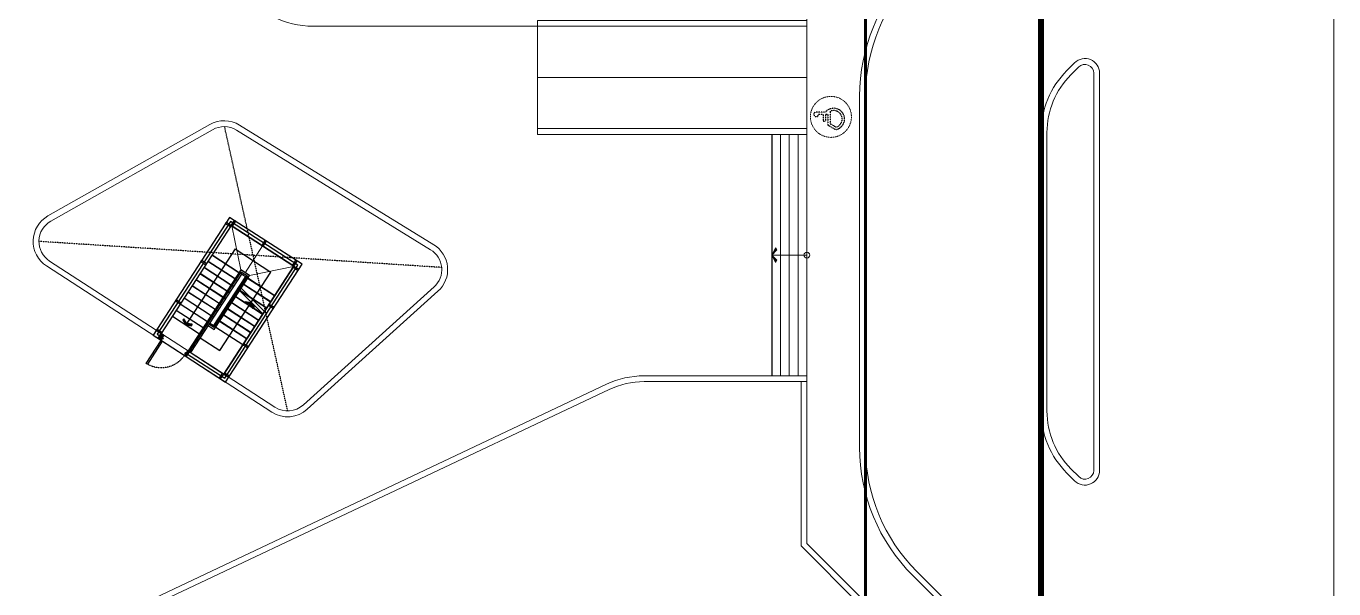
# Model space of a CAD drawing. Header units: millimetres. Extents: x 379264 to 1158416, y -283062 to 356890.
# Drawn here: x 1053551 to 1054445, y -5152 to -4767 of the extents above; entities that cross this region are included whole.
import ezdxf

# ---------------------------------------------------------------- set-up
doc = ezdxf.new("R2010")
doc.units = ezdxf.units.MM
for name, pattern in [('keyplan TANG 1$0$Core 1A$0$Hidden10.5', [1.5, 1, -0.5]), ('keyplan TANG 1$0$Hidden10.5', [1.5, 1, -0.5]), ('keyplan TANG 1$0$Hidden21', [3, 2, -1]), ('keyplan TANG 1$0$HTT Hidden 10.5', [1.5, 1, -0.5]), ('keyplan TANG 1$0$MB_Luoi truc$1$HTT Center', [13, 10, -1, 1, -1]), ('keyplan TANG 1$0$Ranh dat$0$HTT Divide', [18, 10, -2, 1, -2, 1, -2]), ('keyplan TANG 1$0$Ranh dat$0$HTT Hidden 21', [3, 2, -1]), ('keyplan TANG 1$0$WC Vphong$0$Hidden', [7.14375, 4.7625, -2.38125])]:
    doc.linetypes.add(name, pattern=pattern)
for name, color, linetype in [('CHI TIET THANG SAN VUON$0$DnW', 20, 'Continuous'), ('keyplan TANG 1$0$Curtain Line', 250, 'Continuous'), ('keyplan TANG 1$0$Door', 250, 'Continuous'), ('keyplan TANG 1$0$Glass', 250, 'Continuous'), ('keyplan TANG 1$0$Opening Hidden', 250, 'keyplan TANG 1$0$Core 1A$0$Hidden10.5'), ('keyplan TANG 1$0$Stair handrail', 250, 'Continuous'), ('keyplan TANG 1$0$Staircase', 250, 'Continuous'), ('keyplan TANG 1$0$Staircase Break', 250, 'Continuous'), ('keyplan TANG 1$0$Staircase Direction', 250, 'Continuous'), ('keyplan TANG 1$0$Staircase Hidden', 250, 'keyplan TANG 1$0$Hidden21'), ('keyplan TANG 1$0$Vat dung', 250, 'keyplan TANG 1$0$HTT Hidden 10.5')]:
    doc.layers.add(name, color=color, linetype=linetype)
for name, color, linetype, lineweight in [('keyplan TANG 1$0$Cau thang', 250, 'Continuous', 15), ('keyplan TANG 1$0$Hatch vat lieu', 250, 'Continuous', 5), ('keyplan TANG 1$0$MB_Luoi truc$1$Luoi Truc', 250, 'keyplan TANG 1$0$MB_Luoi truc$1$HTT Center', 9), ('keyplan TANG 1$0$Net cat Tuong', 250, 'Continuous', 40), ('keyplan TANG 1$0$Net Thay khac', 250, 'Continuous', 15), ('keyplan TANG 1$0$Net thay Tuong', 250, 'Continuous', 20), ('keyplan TANG 1$0$Ramp doc', 250, 'Continuous', 5), ('keyplan TANG 1$0$Ranh dat$0$CGXD', 250, 'keyplan TANG 1$0$Ranh dat$0$HTT Hidden 21', 40), ('keyplan TANG 1$0$Ranh dat$0$Ranh dat', 250, 'keyplan TANG 1$0$Ranh dat$0$HTT Divide', 40), ('keyplan TANG 1$0$Thiet bi Ve Sinh', 250, 'Continuous', 9)]:
    doc.layers.add(name, color=color, linetype=linetype, lineweight=lineweight)

# ---------------------------------------------------------------- blocks, each defined once
blk = doc.blocks.new('keyplan TANG 1$0$A_Tang Tret$0$HANDYCAPE SYMBOL')
for p, q in [((80, 180), (80, 260)), ((120, 140, 0), (120, 300)), ((-103, 100), (-181, -35)), ((-80, 60), (-138, -41)), ((80, 100), (-103, 100)), ((131, 60), (-80, 60)), ((-40, 140), (-40, 180)), ((80, 180), (-40, 180)), ((80, 140), (-40, 140)), ((80, 100), (80, 140))]:
    blk.add_line(p, q)
for centre, radius, start, end in [((80, 300), 40, 0, 270), ((0, 0), 184, 190.9429, 49.3987), ((0, 0), 144, 196.5602, 24.5532)]:
    blk.add_arc(centre, radius, start, end)
blk = doc.blocks.new('keyplan TANG 1$0$dsb')
at = {"layer": 'keyplan TANG 1$0$Thiet bi Ve Sinh', "linetype": 'keyplan TANG 1$0$WC Vphong$0$Hidden', "ltscale": 0.2}
blk.add_circle((41955, 29049), 700, dxfattribs=at)
at = {"layer": 'keyplan TANG 1$0$Vat dung', "extrusion": (0, 0, -1), "xscale": 2, "yscale": 2, "zscale": -2}
blk.add_blockref('keyplan TANG 1$0$A_Tang Tret$0$HANDYCAPE SYMBOL', (-42029, 28953), dxfattribs=at)
blk = doc.blocks.new('keyplan TANG 1$0$Door 1000-1')
at = {"color": 0, "linetype": 'ByBlock'}
blk.add_lwpolyline([(30, 100), (75, 100), (75, 1040), (30, 1040)], close=True, dxfattribs=at)
for points in [[(50, 55), (30, 55), (30, 100), (0, 100), (0, 0), (50, 0), (50, 55)], [(950, 55), (970, 55), (970, 100), (1000, 100), (1000, 0), (950, 0), (950, 55)]]:
    blk.add_lwpolyline(points, dxfattribs=at)
at = {"color": 0, "linetype": 'keyplan TANG 1$0$Hidden10.5'}
blk.add_arc((30, 100), 940, 0, 90, dxfattribs=at)
blk = doc.blocks.new('*U1442')
at = {"layer": 'keyplan TANG 1$0$Door'}
blk.add_blockref('keyplan TANG 1$0$Door 1000-1', (0, 0), dxfattribs=at)
blk = doc.blocks.new('keyplan TANG 1$0$Arrow 60')
at = {"linetype": 'ByBlock', "lineweight": -2}
h = blk.add_hatch(color=0, dxfattribs=at)
h.paths.add_polyline_path([(1.88, 0.94), (1.65, 1.38), (0, 0.56), (-1.65, 1.38), (-1.88, 0.94), (0, 0)], flags=17)
h.paths.add_polyline_path([(1.65, 1.38), (1.88, 0.94), (0, 0), (-1.88, 0.94), (-1.65, 1.38), (0, 0.56)])
blk.add_hatch(color=0, dxfattribs=at).paths.add_polyline_path([(1.65, 1.38), (1.88, 0.94), (0, 0), (-1.88, 0.94), (-1.65, 1.38), (0, 0.56)])
at = {"color": 0, "linetype": 'ByBlock', "lineweight": -2}
blk.add_lwpolyline([(1.65, 1.38), (1.88, 0.94), (0, 0), (-1.88, 0.94), (-1.65, 1.38), (0, 0.56)], close=True, dxfattribs=at)
blk = doc.blocks.new('keyplan TANG 1$0$A$C2EDF4948')
at = {"layer": 'keyplan TANG 1$0$Staircase'}
h = blk.add_hatch(dxfattribs=at)
h.set_pattern_fill('_USER', color=256, scale=250, angle=90, pattern_type=0)
h.set_pattern_definition([(134.5055, (1851.84, 1539.7), (178.296, 175.244), [])])
h.paths.add_polyline_path([(2565, 2241), (1139, 839), (1910, 54), (3336, 1456)])
h.paths.add_polyline_path([(3371, 1421), (1945, 19), (1980, -17), (3406, 1385)])
h.paths.add_polyline_path([(3511, 1278), (2085, -124), (2120, -160), (3546, 1242)])
h.paths.add_polyline_path([(3581, 1207), (2155, -195), (2926, -980), (4353, 422)])
at = {"layer": 'keyplan TANG 1$0$Curtain Line'}
for p, q in [((3245, 3189), (3263, 3207)), ((3385, 3047), (3245, 3189)), ((3281, 3224), (3263, 3207)), ((3421, 3082), (3281, 3224)), ((3421, 3082), (3563, 3222)), ((3456, 3046), (3599, 3186)), ((3563, 3222), (3581, 3204)), ((3599, 3186), (3581, 3204)), ((3385, 3047), (3403, 3064)), ((3421, 3082), (3403, 3064)), ((3421, 3082), (3438, 3064)), ((3456, 3046), (3438, 3064)), ((4297, 2190), (4440, 2331)), ((4332, 2155), (4475, 2295)), ((4440, 2331), (4457, 2313)), ((4475, 2295), (4457, 2313)), ((2140, 2103), (2157, 2120)), ((2280, 1960), (2140, 2103)), ((2175, 2138), (2157, 2120)), ((2315, 1995), (2175, 2138)), ((2280, 1960), (2298, 1978)), ((2315, 1995), (2298, 1978)), ((4297, 2190), (4315, 2173)), ((4332, 2155), (4315, 2173)), ((5173, 1299), (5316, 1439)), ((5208, 1263), (5351, 1403)), ((5316, 1439), (5333, 1421)), ((5351, 1403), (5333, 1421)), ((998, 981), (1016, 999)), ((1139, 839), (998, 981)), ((1034, 1016), (1016, 999)), ((1174, 874), (1034, 1016)), ((5173, 1299), (5191, 1281)), ((5173, 1228), (5191, 1246)), ((5313, 1086), (5173, 1228)), ((5208, 1263), (5191, 1281)), ((5208, 1263), (5191, 1246)), ((5349, 1121), (5208, 1263)), ((5313, 1086), (5331, 1103)), ((5349, 1121), (5331, 1103)), ((1139, 839), (1156, 856)), ((1174, 874), (1156, 856)), ((143, 140), (160, 158)), ((283, -2), (143, 140)), ((178, 175), (160, 158)), ((318, 33), (178, 175)), ((283, -2), (301, 15)), ((318, 33), (301, 15)), ((4067, 142), (4085, 159)), ((4207, -1), (4067, 142)), ((4103, 177), (4085, 159)), ((4243, 34), (4103, 177)), ((4207, -1), (4225, 17)), ((4243, 34), (4225, 17)), ((140, -143), (283, -2)), ((140, -143), (158, -160)), ((175, -178), (158, -160)), ((175, -178), (318, -38)), ((283, -2), (300, -20)), ((318, -38), (300, -20)), ((1120, -1140), (1263, -1000)), ((1120, -1140), (1138, -1158)), ((1156, -1176), (1138, -1158)), ((1156, -1176), (1298, -1035)), ((1263, -1000), (1281, -1018)), ((1298, -1035), (1281, -1018)), ((2926, -980), (2944, -962)), ((3066, -1123), (2926, -980)), ((2962, -945), (2944, -962)), ((3102, -1087), (2962, -945)), ((3066, -1123), (3084, -1105)), ((3102, -1087), (3084, -1105)), ((1857, -1889), (1999, -1749)), ((1892, -1924), (2034, -1784)), ((1893, -1926), (2035, -1785)), ((1999, -1749), (2017, -1766)), ((2034, -1784), (2017, -1766)), ((2035, -1785), (2053, -1803)), ((2106, -1786), (2088, -1804)), ((2246, -1929), (2106, -1786)), ((1857, -1889), (1874, -1907)), ((1892, -1924), (1874, -1907)), ((1893, -1926), (1910, -1943)), ((1928, -1961), (1910, -1943)), ((1928, -1961), (2070, -1821)), ((2070, -1821), (2053, -1803)), ((2070, -1821), (2088, -1804)), ((2211, -1964), (2070, -1821)), ((2211, -1964), (2228, -1946)), ((2246, -1929), (2228, -1946))]:
    blk.add_line(p, q, dxfattribs=at)
for points in [[(1156, -1176), (0, 0), (3423, 3365), (5491, 1261), (2068, -2104), (1857, -1889)], [(1298, -1035), (283, -2), (3421, 3082), (5208, 1263), (2070, -1821), (1999, -1749)]]:
    blk.add_lwpolyline(points, dxfattribs=at)
at = {"layer": 'keyplan TANG 1$0$Door'}
blk.add_line((1857, -1889), (1156, -1176), dxfattribs=at)
at = {"layer": 'keyplan TANG 1$0$Glass'}
blk.add_lwpolyline([(1227, -1106), (141, -1), (3422, 3223), (5350, 1262), (2069, -1962), (1928, -1819)], dxfattribs=at)
at = {"layer": 'keyplan TANG 1$0$Net cat Tuong'}
for p, q in [((1156, -1176), (1298, -1035)), ((1999, -1749), (1857, -1889))]:
    blk.add_line(p, q, dxfattribs=at)
at = {"layer": 'keyplan TANG 1$0$Net Thay khac'}
for points in [[(3406, 1525), (3406, 3067)], [(3530, 1401), (4315, 2173)], [(3406, 1385), (3406, 1455)], [(3459, 1331), (3494, 1366)], [(3511, 1278), (3581, 1278)], [(3652, 1278), (5194, 1278)]]:
    blk.add_lwpolyline(points, dxfattribs=at)
at = {"layer": 'keyplan TANG 1$0$Stair handrail'}
for points in [[(1264, -1001), (3582, 1277), (3407, 1456), (1909, -16), (2049, -159)], [(2014, -194), (1838, -16), (3407, 1526), (3653, 1277), (1299, -1037)]]:
    blk.add_lwpolyline(points, dxfattribs=at)
at = {"layer": 'keyplan TANG 1$0$Staircase'}
for p, q in [((3421, 3082), (283, -2)), ((5208, 1263), (3421, 3082)), ((3336, 1456), (2565, 2241)), ((2980, 1106), (2208, 1890)), ((3158, 1281), (2387, 2065)), ((2445, 580), (1674, 1364)), ((2623, 755), (1852, 1540)), ((3406, 1385), (1980, -17)), ((2801, 930), (2030, 1715)), ((3546, 1242), (3371, 1421)), ((3371, 1421), (3406, 1385)), ((3511, 1278), (1229, -965)), ((2088, 229), (1317, 1014)), ((2266, 405), (1495, 1189)), ((5208, 1263), (2070, -1821)), ((2871, 859), (2836, 895)), ((3050, 1034), (3015, 1070)), ((3190, 892), (3155, 927)), ((3228, 1210), (3193, 1245)), ((3368, 1067), (3333, 1103)), ((4174, 247), (3403, 1031)), ((3511, 1278), (3546, 1242)), ((4353, 422), (3581, 1207)), ((1910, 54), (1139, 839)), ((2515, 509), (2480, 544)), ((2693, 684), (2658, 720)), ((2833, 541), (2798, 577)), ((3639, -279), (2868, 506)), ((3011, 716), (2976, 752)), ((3818, -104), (3047, 681)), ((3996, 72), (3225, 856)), ((2085, -124), (1945, 19)), ((2158, 158), (2123, 194)), ((2298, 16), (2263, 51)), ((2336, 333), (2301, 369)), ((2477, 191), (2442, 226)), ((3283, -629), (2512, 155)), ((2655, 366), (2620, 402)), ((3461, -454), (2690, 330)), ((2748, -1155), (1977, -371)), ((2926, -980), (2155, -195)), ((3104, -805), (2333, -20)), ((2570, -1330), (1798, -546))]:
    blk.add_line(p, q, dxfattribs=at)
blk.add_lwpolyline([(1657, -545), (1096, 26), (3378, 2269)], dxfattribs=at)
at = {"layer": 'keyplan TANG 1$0$Staircase Break'}
for p, q in [((3122, 1106), (2103, 1787)), ((3050, 1034), (2030, 1715))]:
    blk.add_line(p, q, dxfattribs=at)
at = {"layer": 'keyplan TANG 1$0$Staircase Direction'}
for q in [(3378, 2269), (2184, -938)]:
    blk.add_line((4395, 1235), q, dxfattribs=at)
at = {"layer": 'keyplan TANG 1$0$Staircase Hidden'}
blk.add_line((1229, -965), (1124, -858), dxfattribs=at)
at = {"layer": 'keyplan TANG 1$0$Door', "rotation": 134.5054804266071}
blk.add_blockref('*U1442', (1928, -1819), dxfattribs=at)
at = {"layer": 'keyplan TANG 1$0$Staircase Direction'}
for p, xscale, yscale, zscale, rotation in [((2497, 1403), -100, 100, 100, 134.5054804266071), ((2184, -938), 99.99999999999999, 99.99999999999999, 99.99999999999999, 314.5054804266072)]:
    blk.add_blockref('keyplan TANG 1$0$Arrow 60', p, dxfattribs=dict(at, xscale=xscale, yscale=yscale, zscale=zscale, rotation=rotation))
blk = doc.blocks.new('keyplan TANG 1$0$A$Cfd327bcb')
at = {"layer": 'keyplan TANG 1$0$Cau thang', "xscale": -1, "rotation": 281.5305240343348}
blk.add_blockref('keyplan TANG 1$0$A$C2EDF4948', (79698, 58084), dxfattribs=at)
blk = doc.blocks.new('keyplan TANG 1')
at = {"layer": 'keyplan TANG 1$0$Cau thang'}
for points in [[(98352.6, 62174.6), (98483.3, 62429.7), (98530.6, 62350.9)], [(98352.6, 62174.6), (98483.3, 61919.4), (98530.6, 61998.3)]]:
    blk.add_hatch(color=256, dxfattribs=at).paths.add_polyline_path(points)
for points in [[(98352.1, 66299.9), (98352.6, 58049.9)], [(98652.1, 66299.9), (98652.6, 58049.9)], [(98952.1, 66300), (98952.6, 58049.9)], [(99252.1, 66300), (99252.6, 58050)], [(99552.1, 66300), (99552.6, 58050)], [(98352.6, 62174.6), (98483.3, 62429.7), (98530.6, 62350.9), (98352.6, 62174.6)], [(98352.6, 62174.6), (99552.4, 62175)], [(98352.6, 62174.6), (98483.3, 61919.4), (98530.6, 61998.3), (98352.6, 62174.6)]]:
    blk.add_lwpolyline(points, dxfattribs=at)
blk.add_circle((99552.3, 62175), 100, dxfattribs=at)
at = {"layer": 'keyplan TANG 1$0$Hatch vat lieu'}
for points in [[(31332.6, 66150, 0.4142136), (29532.7, 64350), (29532.7, 56321, 0.1989102), (31231.5, 52219.8), (35712.6, 47738.7, -0.1989309), (37528.5, 43354.2), (37527.6, 30734.4, -0.1988939), (35711.6, 26350.8), (31231.7, 21871, 0.1989147), (29533, 17769.7), (29533.2, -14000, 0.4142116), (33333.2, -17800), (105549.8, -17800, 0.4142149), (109349.8, -14000), (109349.6, 42637.1, 0.1989118), (107650.8, 46738.3), (103168.9, 51220.3, -0.1988939), (101352.9, 55603.9), (101352, 67603.4, -0.1989309), (103167.9, 71987.9)], [(99564.4, 57850), (93994.8, 57850, 0.1109671), (92797, 57580.8), (77380, 50284, 0.2899205), (76350, 48657), (76350, 29150)]]:
    blk.add_lwpolyline(points, format="xyb", dxfattribs=at)
blk.add_lwpolyline([(108837.3, 68606.4), (108572.2, 68341.2, 0.1989319), (107752.1, 66361.1), (107752.8, 56846.9, 0.198893), (108572.9, 54867.2), (108837.4, 54602.7, 0.6681794), (109349.5, 54814.8), (109349.5, 68394.3, 0.6681777)], format="xyb", close=True, dxfattribs=at)
at = {"layer": 'keyplan TANG 1$0$MB_Luoi truc$1$Luoi Truc'}
blk.add_line((101550, -12000), (101550, 163996.8), dxfattribs=at)
at = {"layer": 'keyplan TANG 1$0$Net Thay khac'}
for points in [[(117549, 168266.8), (117549.8, -14005.5, 0.4142122)], [(31332.6, 66350, 0.4142136), (29332.7, 64350), (29332.7, 56321, 0.1989102), (31090.1, 52078.4), (35571.1, 47597.3, -0.1989309), (37328.5, 43354.2), (37327.6, 30734.5, -0.1988939), (35570.2, 26492.2), (31090.3, 22012.4, 0.1989147), (29333, 17769.7), (29333.2, -14000, 0.4142116), (33333.2, -18000), (105549.8, -18000, 0.4142149), (109549.8, -14000), (109549.6, 42637.1, 0.1989118), (107792.2, 46879.8), (103310.3, 51361.7, -0.1988939), (101552.9, 55603.9), (101552, 67603.5, -0.1989309), (103309.3, 71846.5)], [(76850, 136500), (76150, 136500), (76150, 74804.9, 0.2818338), (77786.1, 72132.8), (81322, 70328, 0.1185413), (82685.9, 70000), (99552.1, 70000)], [(99564.4, 58050), (93994.8, 58050, 0.1109671), (92711.4, 57761.6), (77294.4, 50464.7, 0.2899205), (76150, 48657), (76150, 23700)]]:
    blk.add_lwpolyline(points, format="xyb", dxfattribs=at)
blk.add_lwpolyline([(90352.1, 66300), (99552.1, 66300), (99552.1, 70200), (90352.1, 70200)], close=True, dxfattribs=at)
blk.add_lwpolyline([(108695.9, 68747.8), (108430.8, 68482.7, 0.1989319), (107552.1, 66361.1), (107552.8, 56846.8, 0.198893), (108431.5, 54725.7), (108696, 54461.3, 0.6681794), (109549.5, 54814.8), (109549.5, 68394.3, 0.6681777)], format="xyb", close=True, dxfattribs=at)
at = {"layer": 'keyplan TANG 1$0$Net thay Tuong'}
for p, q in [((99552.1, 66300), (98364.4, 66300.2)), ((98364.4, 66300.2), (98364.4, 58050.2)), ((99552.7, 58050), (98364.4, 58050.2))]:
    blk.add_line(p, q, dxfattribs=at)
for points in [[(101550.8, 50315), (99553.2, 52320.1), (99551.7, 70886), (101551.2, 72894.7)], [(101350, -1800), (101350, 50233.2), (99353.2, 52237.4), (99352.7, 57850), (98364.4, 57850.2)]]:
    blk.add_lwpolyline(points, dxfattribs=at)
blk.add_lwpolyline([(86953.8, 60937.9), (82490.9, 56905.4, -0.3399189), (81275.9, 56808.6), (73581.7, 61804.4, -0.5629999), (73634, 63513.6), (79158.1, 66637.3, -0.2732214), (80174.9, 66618.2), (86808, 62531.3, -0.5000023)], format="xyb", close=True, dxfattribs=at)
blk.add_lwpolyline([(79261.9, 58354.8), (73690.6, 61972.2, -0.5629999), (73732.5, 63339.5), (79256.5, 66463.2, -0.2732214), (80070, 66447.9), (86703, 62361, -0.5000023), (86819.7, 61086.3), (82356.9, 57053.8, -0.3399189), (81384.9, 56976.4), (79261.9, 58354.8)], format="xyb", dxfattribs=at)
at = {"layer": 'keyplan TANG 1$0$Opening Hidden'}
for p, q in [((81820.5, 56847.3), (79665.3, 66566.7)), ((87080.1, 61752.8), (73326.2, 62643.1))]:
    blk.add_line(p, q, dxfattribs=at)
at = {"layer": 'keyplan TANG 1$0$Ramp doc'}
blk.add_line((90352.1, 68250), (99550, 68250), dxfattribs=at)
for points in [[(90352.1, 66500), (99552.1, 66500), (99552.1, 70000), (90352.1, 70000)], [(90352.1, 70000), (99550, 70000), (99550, 68250), (90352.1, 68250)], [(90352.1, 66500), (99550, 66500), (99550, 68250), (90352.1, 68250)]]:
    blk.add_lwpolyline(points, close=True, dxfattribs=at)
at = {"layer": 'keyplan TANG 1$0$Ranh dat$0$CGXD', "ltscale": 0.1, "const_width": 100}
blk.add_lwpolyline([(-120672.6, -2000), (101550, -2000), (101552.6, 159996.8), (-8354.5, 159998.1), (-8358.6, 83058.7)], dxfattribs=at)
at = {"layer": 'keyplan TANG 1$0$Ranh dat$0$Ranh dat', "ltscale": 0.1, "const_width": 200}
blk.add_lwpolyline([(107552.7, 163996.8), (107549.8, -12000), (-120672.6, -12000), (-121036.9, 70001.2), (-12359.3, 69993.1), (-12354.3, 163998.2), (107552.7, 163996.8)], close=True, dxfattribs=at)
blk.add_blockref('keyplan TANG 1$0$A$Cfd327bcb', (0, -250))
at = {"layer": 'keyplan TANG 1$0$Net Thay khac', "xscale": -1, "rotation": 90}
blk.add_blockref('keyplan TANG 1$0$dsb', (129422.7, 108855.7), dxfattribs=at)

msp = doc.modelspace()

# ---------------------------------------------------------------- block references
at = {"layer": 'CHI TIET THANG SAN VUON$0$DnW', "xscale": 0.02, "yscale": 0.02, "zscale": 0.02}
msp.add_blockref('keyplan TANG 1', (1052093.63, -6167.21), dxfattribs=at)

doc.saveas('drawing.dxf')
